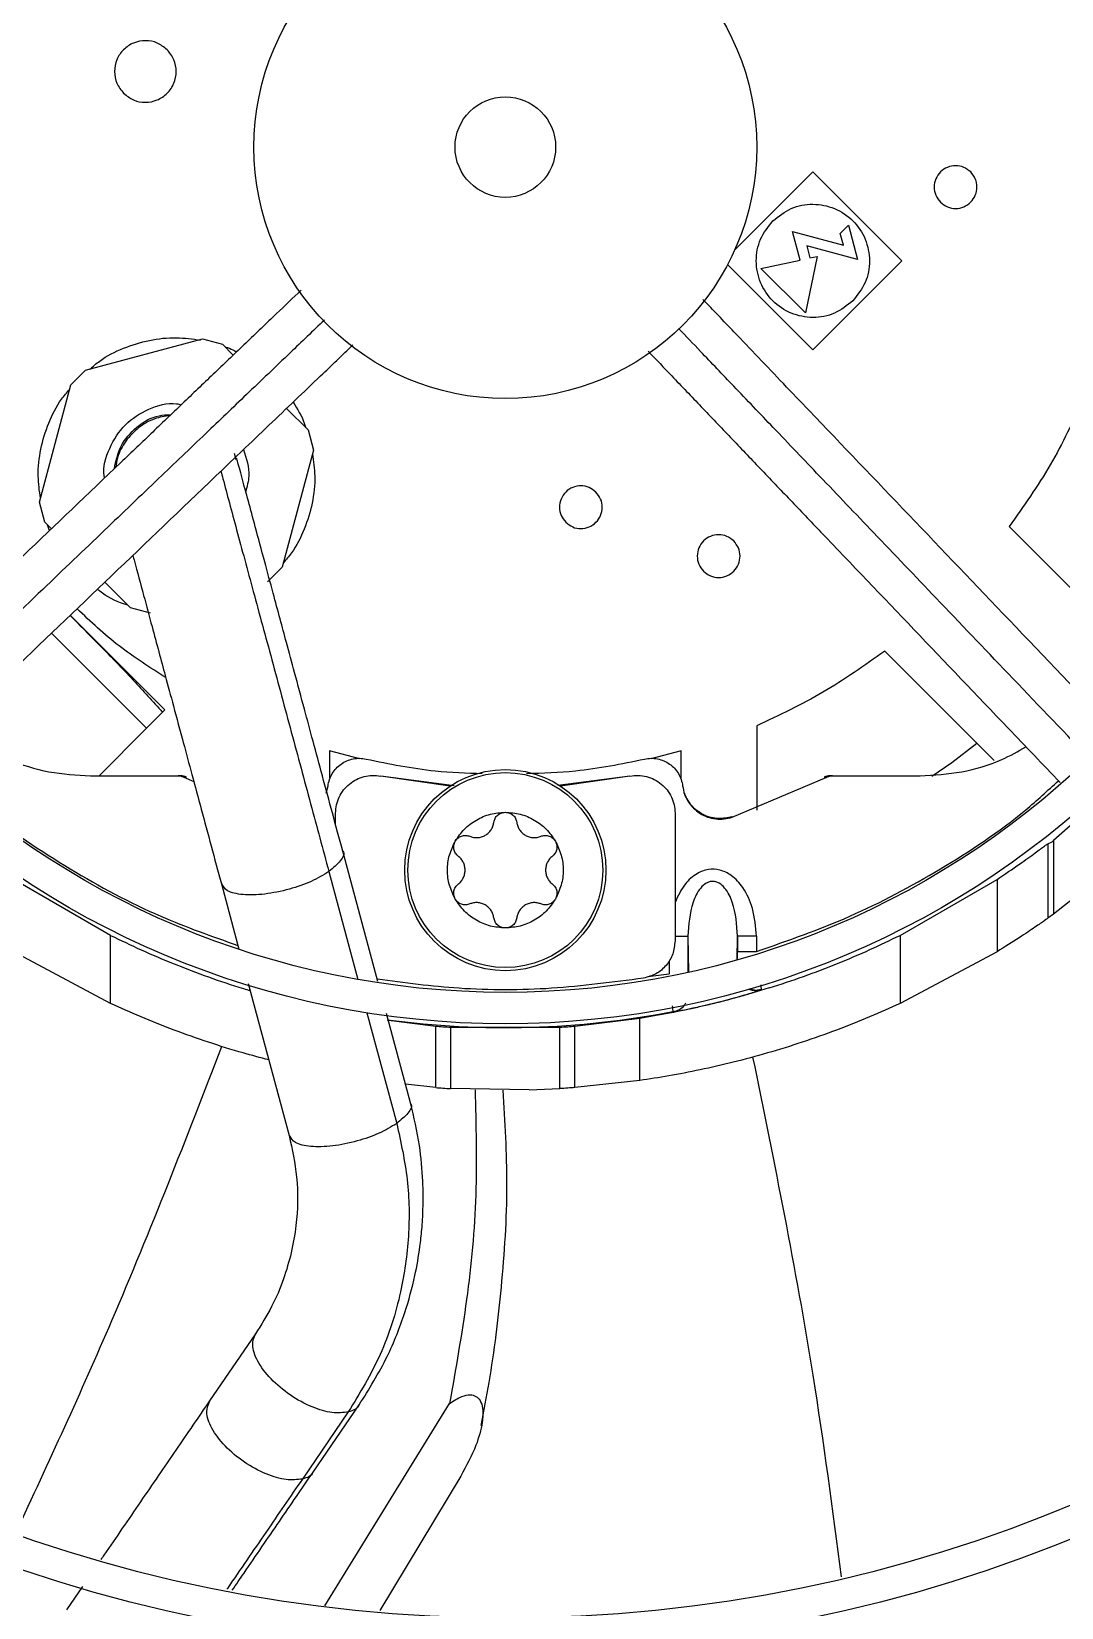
# Model space of a CAD drawing. Header units: inches. Extents: x 1229 to 1453, y -1023 to -720.
# Drawn here: x 1405.478 to 1408.704, y -749.833 to -744.899 of the extents above; entities that cross this region are included whole.
import ezdxf

# ---------------------------------------------------------------- set-up
doc = ezdxf.new("R2010")
doc.units = ezdxf.units.IN
doc.header["$MEASUREMENT"] = 0

msp = doc.modelspace()

# ---------------------------------------------------------------- linework, layer by layer
at = {"color": 18, "linetype": 'Continuous', "lineweight": 25, "true_color": 0x000000}
for p, q in [((1407.6798, -745.5839), (1407.9251, -745.3386)), ((1407.9251, -745.3386), (1408.2035, -745.617)), ((1407.8852, -745.6145), (1407.8613, -745.5254)), ((1407.8613, -745.5254), (1408.0206, -745.5681)), ((1408.0108, -745.5314), (1408.0365, -745.5057)), ((1408.0206, -745.5681), (1408.0108, -745.5314)), ((1408.0365, -745.5057), (1408.0651, -745.6126)), ((1407.9059, -745.5699), (1407.9161, -745.608)), ((1408.0651, -745.6126), (1407.9059, -745.5699)), ((1407.9251, -745.8954), (1407.6581, -745.6284)), ((1407.7623, -745.6407), (1407.8852, -745.6145)), ((1407.9015, -745.7799), (1407.7623, -745.6407)), ((1407.939, -745.6031), (1407.9015, -745.7799)), ((1407.9161, -745.608), (1407.939, -745.6031)), ((1408.2035, -745.617), (1407.9251, -745.8954)), ((1405.6466, -745.9596), (1406.013, -745.8615)), ((1406.013, -745.8615), (1406.076, -745.8783)), ((1406.076, -745.8783), (1406.1095, -745.9119)), ((1405.6005, -746.0057), (1405.6466, -745.9596)), ((1405.5023, -746.3721), (1405.6005, -746.0057)), ((1406.2766, -746.0789), (1406.3442, -746.1466)), ((1406.3442, -746.1466), (1406.3611, -746.2095)), ((1406.1185, -746.2398), (1406.1135, -746.2198)), ((1406.3611, -746.2095), (1406.2629, -746.5759)), ((1405.5192, -746.4351), (1405.5023, -746.3721)), ((1405.5401, -746.456), (1405.5192, -746.4351)), ((1408.5398, -746.4491), (1408.8827, -746.792)), ((1406.2629, -746.5759), (1406.2168, -746.622)), ((1405.7875, -746.7033), (1405.7072, -746.6231)), ((1405.599, -746.7265), (1405.8955, -747.023)), ((1405.8504, -746.7202), (1405.7875, -746.7033)), ((1405.838, -747.0806), (1405.5401, -746.7827)), ((1408.4928, -747.1816), (1408.1501, -746.8389)), ((1405.8955, -747.023), (1405.838, -747.0806)), ((1407.7492, -747.0725), (1407.7492, -747.3371)), ((1405.838, -747.0806), (1405.6892, -747.2293)), ((1406.5058, -747.1758), (1406.4106, -747.1506)), ((1406.4106, -747.1506), (1406.4106, -747.2357)), ((1407.5129, -747.1506), (1407.4178, -747.1758)), ((1407.5129, -747.2357), (1407.5129, -747.1506)), ((1405.6626, -747.2293), (1405.9366, -747.2293)), ((1405.945, -747.2293), (1405.9366, -747.2293)), ((1405.9547, -747.2337), (1405.9628, -747.2336)), ((1405.9547, -747.2337), (1405.9858, -747.2468)), ((1406.4009, -747.2837), (1406.4063, -747.261)), ((1406.789, -747.2612), (1406.5713, -747.2303)), ((1406.8014, -747.2605), (1406.5713, -747.2303)), ((1407.3522, -747.2303), (1407.1265, -747.26)), ((1407.3522, -747.2303), (1407.1345, -747.2612)), ((1407.6724, -747.3588), (1407.9689, -747.2337)), ((1407.9608, -747.2336), (1407.9689, -747.2337)), ((1407.987, -747.2293), (1407.9785, -747.2293)), ((1407.987, -747.2293), (1408.261, -747.2293)), ((1406.4303, -747.3832), (1406.4303, -747.3462)), ((1407.4933, -747.3462), (1407.4933, -747.7463)), ((1407.6724, -747.3588), (1407.6721, -747.3568)), ((1408.7848, -747.3394), (1408.6792, -747.4322)), ((1406.5623, -747.8728), (1406.4523, -747.4648)), ((1408.6613, -747.442), (1408.6747, -747.4357)), ((1408.6613, -747.442), (1408.6613, -747.6754)), ((1408.6747, -747.4357), (1408.6792, -747.4322)), ((1408.6792, -747.4322), (1408.6792, -747.6627)), ((1408.9144, -747.4751), (1408.6792, -747.6627)), ((1405.7255, -747.729), (1405.4217, -747.5541)), ((1406.0722, -747.5674), (1406.1274, -747.772)), ((1406.4091, -747.5292), (1406.5001, -747.8668)), ((1408.1981, -747.729), (1408.5019, -747.5541)), ((1408.5019, -747.5541), (1408.5019, -747.7801)), ((1408.6792, -747.6627), (1408.6613, -747.6754)), ((1405.7255, -747.9423), (1405.7255, -747.729)), ((1407.4933, -747.7317), (1407.5336, -747.7317)), ((1407.5336, -747.7317), (1407.5353, -747.8444)), ((1407.5336, -747.7317), (1407.5336, -747.8448)), ((1407.688, -747.8058), (1407.6891, -747.7317)), ((1407.6891, -747.7317), (1407.6891, -747.7797)), ((1407.7481, -747.7317), (1407.7481, -747.7797)), ((1408.1981, -747.729), (1408.1981, -747.9423)), ((1405.7255, -747.9423), (1405.4217, -747.7801)), ((1407.4746, -747.8101), (1407.4746, -747.8493)), ((1407.689, -747.8015), (1407.6891, -747.7797)), ((1408.5019, -747.7801), (1408.1981, -747.9423)), ((1407.4081, -747.858), (1407.4746, -747.8493)), ((1406.1565, -747.8799), (1406.2848, -748.3559)), ((1406.1599, -747.8989), (1406.1592, -747.8983)), ((1407.7643, -747.8983), (1407.7637, -747.8989)), ((1406.5283, -747.9713), (1406.6217, -748.3177)), ((1406.6649, -748.2533), (1406.5896, -747.9739)), ((1406.7442, -748.014), (1406.5954, -747.9957)), ((1406.7442, -748.2055), (1406.7442, -748.014)), ((1407.3831, -747.9889), (1407.1793, -748.014)), ((1407.1793, -748.2055), (1407.1793, -748.014)), ((1407.3831, -748.1833), (1407.3831, -747.9889)), ((1407.4869, -747.9673), (1407.4885, -747.9678)), ((1407.133, -748.0174), (1406.7905, -748.0174)), ((1406.7905, -748.0174), (1406.7905, -748.2086)), ((1407.133, -748.2086), (1407.133, -748.0174)), ((1406.7442, -748.2055), (1406.6492, -748.1952)), ((1407.0367, -748.2126), (1406.7905, -748.2086)), ((1407.0367, -748.2126), (1407.133, -748.2086)), ((1407.3831, -748.1833), (1407.1793, -748.2055)), ((1406.1792, -748.9762), (1406.0354, -749.1861)), ((1406.3599, -749.409), (1406.5038, -749.1991)), ((1406.3962, -749.8275), (1406.7872, -749.1942)), ((1406.4698, -749.2211), (1406.3259, -749.431)), ((1406.8225, -749.4217), (1406.5684, -749.8424)), ((1405.6372, -749.7673), (1405.5871, -749.8403))]:
    msp.add_line(p, q, dxfattribs=at)
at = {"color": 18, "linetype": 'Continuous', "lineweight": 25, "true_color": 0x000000, "flags": 128}
msp.add_lwpolyline([(1408.2978, -747.2308), (1408.36, -747.1872), (1408.4387, -747.1275)], dxfattribs=at)
at = {"color": 18, "linetype": 'Continuous', "lineweight": 25, "true_color": 0x000000}
for centre, radius in [((1406.9618, -745.2608), 11.7126), ((1406.9618, -745.2608), 8.5704), ((1406.9618, -745.2608), 8.472), ((1406.9618, -745.2608), 6.6478), ((1406.9618, -745.2608), 6.5493), ((1406.9618, -745.2608), 4.7037), ((1406.9618, -745.2608), 4.6053), ((1406.9618, -745.2608), 2.745), ((1406.9618, -745.2608), 2.6465), ((1406.9618, -745.2608), 0.7874), ((1406.9618, -745.2608), 0.1575), ((1406.9618, -747.5246), 0.315), ((1406.9618, -747.5246), 0.3053)]:
    msp.add_circle(centre, radius, dxfattribs=at)
msp.add_arc((1406.9618, -745.2608), 2.7569, 262.2932, 280.98, dxfattribs=at)
for points, knots in [([(1395.2522, -745.2608), (1395.2571, -745.0053), (1395.2667, -744.4944), (1395.3447, -743.7313), (1395.4689, -742.9748), (1395.6432, -742.228), (1395.8657, -741.4942), (1396.1359, -740.7766), (1396.4523, -740.0781), (1396.8138, -739.4019), (1397.2187, -738.7507), (1397.6653, -738.1274), (1398.1518, -737.5347), (1398.676, -736.975), (1399.2356, -736.4508), (1399.8284, -735.9644), (1400.4517, -735.5177), (1401.1028, -735.1128), (1401.7791, -734.7513), (1402.4775, -734.4349), (1403.1952, -734.1648), (1403.929, -733.9422), (1404.6757, -733.7681), (1405.4323, -733.6432), (1406.1954, -733.568), (1406.9618, -733.5429), (1407.7282, -733.568), (1408.4913, -733.6432), (1409.2478, -733.7681), (1409.9946, -733.9422), (1410.7284, -734.1648), (1411.446, -734.4349), (1412.1445, -734.7513), (1412.8207, -735.1128), (1413.4719, -735.5177), (1414.0952, -735.9644), (1414.6879, -736.4508), (1415.2476, -736.975), (1415.7717, -737.5347), (1416.2582, -738.1274), (1416.7048, -738.7507), (1417.1098, -739.4019), (1417.4712, -740.0781), (1417.7877, -740.7766), (1418.0578, -741.4942), (1418.2803, -742.228), (1418.4547, -742.9748), (1418.5788, -743.7313), (1418.6568, -744.4944), (1418.6665, -745.0053), (1418.6713, -745.2608)], [0, 0, 0, 0, 0.020833, 0.041667, 0.0625, 0.083333, 0.104167, 0.125, 0.145833, 0.166667, 0.1875, 0.208333, 0.229167, 0.25, 0.270833, 0.291667, 0.3125, 0.333333, 0.354167, 0.375, 0.395833, 0.416667, 0.4375, 0.458333, 0.479167, 0.5, 0.520833, 0.541667, 0.5625, 0.583333, 0.604167, 0.625, 0.645833, 0.666667, 0.6875, 0.708333, 0.729167, 0.75, 0.770833, 0.791667, 0.8125, 0.833333, 0.854167, 0.875, 0.895833, 0.916667, 0.9375, 0.958333, 0.979167, 1, 1, 1, 1]), ([(1405.9025, -744.956), (1405.8925, -744.9481), (1405.8726, -744.9323), (1405.8342, -744.9253), (1405.7964, -744.9327), (1405.7643, -744.9542), (1405.7428, -744.9863), (1405.7355, -745.024), (1405.7424, -745.0625), (1405.7582, -745.0824), (1405.7661, -745.0924)], [0, 0, 0, 0, 0.1249932, 0.2499947, 0.3749962, 0.5000024, 0.6250019, 0.7500011, 0.8750005, 1, 1, 1, 1]), ([(1405.7661, -745.0924), (1405.776, -745.1003), (1405.7959, -745.1161), (1405.8344, -745.123), (1405.8721, -745.1156), (1405.9043, -745.0941), (1405.9258, -745.062), (1405.9331, -745.0243), (1405.9262, -744.9858), (1405.9104, -744.9659), (1405.9025, -744.956)], [0, 0, 0, 0, 0.125004, 0.250003, 0.375003, 0.499994, 0.625, 0.749997, 0.874994, 1, 1, 1, 1]), ([(1418.6713, -745.2608), (1418.6665, -745.5163), (1418.6568, -746.0272), (1418.5788, -746.7903), (1418.4547, -747.5468), (1418.2803, -748.2936), (1418.0578, -749.0274), (1417.7877, -749.745), (1417.4712, -750.4435), (1417.1098, -751.1197), (1416.7048, -751.7709), (1416.2582, -752.3942), (1415.7717, -752.9869), (1415.2476, -753.5466), (1414.6879, -754.0708), (1414.0952, -754.5572), (1413.4719, -755.0039), (1412.8207, -755.4088), (1412.1445, -755.7703), (1411.446, -756.0867), (1410.7284, -756.3568), (1409.9946, -756.5794), (1409.2478, -756.7535), (1408.4913, -756.8784), (1407.7282, -756.9536), (1406.9618, -756.9787), (1406.1954, -756.9536), (1405.4323, -756.8784), (1404.6757, -756.7535), (1403.929, -756.5794), (1403.1952, -756.3568), (1402.4775, -756.0867), (1401.7791, -755.7702), (1401.1028, -755.4088), (1400.4517, -755.0039), (1399.8284, -754.5572), (1399.2356, -754.0708), (1398.676, -753.5466), (1398.1518, -752.9869), (1397.6653, -752.3942), (1397.2187, -751.7709), (1396.8138, -751.1197), (1396.4523, -750.4435), (1396.1359, -749.745), (1395.8657, -749.0274), (1395.6432, -748.2936), (1395.4689, -747.5468), (1395.3447, -746.7903), (1395.2667, -746.0272), (1395.2571, -745.5163), (1395.2522, -745.2608)], [0, 0, 0, 0, 0.020833, 0.041667, 0.0625, 0.083333, 0.104167, 0.125, 0.145833, 0.166667, 0.1875, 0.208333, 0.229167, 0.25, 0.270833, 0.291667, 0.3125, 0.333333, 0.354167, 0.375, 0.395833, 0.416667, 0.4375, 0.458333, 0.479167, 0.5, 0.520833, 0.541667, 0.5625, 0.583333, 0.604167, 0.625, 0.645833, 0.666667, 0.6875, 0.708333, 0.729167, 0.75, 0.770833, 0.791667, 0.8125, 0.833333, 0.854167, 0.875, 0.895833, 0.916667, 0.9375, 0.958333, 0.979167, 1, 1, 1, 1]), ([(1408.4194, -745.3387), (1408.4125, -745.3333), (1408.3987, -745.3223), (1408.372, -745.3175), (1408.3458, -745.3226), (1408.3235, -745.3375), (1408.3086, -745.3598), (1408.3035, -745.386), (1408.3083, -745.4127), (1408.3193, -745.4265), (1408.3248, -745.4334)], [0, 0, 0, 0, 0.124991, 0.250006, 0.374998, 0.499989, 0.624997, 0.749994, 0.874992, 1, 1, 1, 1]), ([(1408.3248, -745.4334), (1408.3317, -745.4389), (1408.3455, -745.4498), (1408.3722, -745.4547), (1408.3983, -745.4495), (1408.4206, -745.4346), (1408.4356, -745.4123), (1408.4407, -745.3862), (1408.4359, -745.3595), (1408.4249, -745.3457), (1408.4194, -745.3387)], [0, 0, 0, 0, 0.124991, 0.249983, 0.374998, 0.499989, 0.624997, 0.749994, 0.874992, 1, 1, 1, 1]), ([(1407.7998, -745.4917), (1407.8181, -745.4772), (1407.8547, -745.4482), (1407.9254, -745.4355), (1407.9946, -745.449), (1408.0537, -745.4885), (1408.0931, -745.5475), (1408.1067, -745.6168), (1408.0939, -745.6874), (1408.0649, -745.724), (1408.0504, -745.7423)], [0, 0, 0, 0, 0.125002, 0.250003, 0.375004, 0.5, 0.624999, 0.75, 0.875, 1, 1, 1, 1]), ([(1408.0504, -745.7423), (1408.0321, -745.7568), (1407.9956, -745.7858), (1407.9249, -745.7986), (1407.8556, -745.785), (1407.7966, -745.7455), (1407.7571, -745.6865), (1407.7436, -745.6172), (1407.7563, -745.5466), (1407.7853, -745.51), (1407.7998, -745.4917)], [0, 0, 0, 0, 0.124997, 0.249999, 0.375001, 0.500004, 0.625001, 0.750002, 0.875004, 1, 1, 1, 1]), ([(1406.3223, -745.7086), (1406.2966, -745.7331), (1406.2387, -745.7884), (1406.1488, -745.8743), (1406.0525, -745.9664), (1405.9553, -746.0593), (1405.8569, -746.1533), (1405.6887, -746.314), (1405.4505, -746.5416), (1405.1891, -746.7914), (1405.0297, -746.9438), (1404.9731, -746.9978)], [0, 0, 0, 0, 0.05711, 0.128549, 0.199694, 0.271209, 0.344556, 0.418387, 0.645032, 0.874058, 1, 1, 1, 1]), ([(1408.8711, -747.0878), (1408.7611, -746.9727), (1408.546, -746.7477), (1408.2268, -746.4136), (1407.9907, -746.1666), (1407.8336, -746.0022), (1407.7551, -745.92), (1407.671, -745.832), (1407.6131, -745.7714), (1407.5807, -745.7375)], [0, 0, 0, 0, 0.256103, 0.500516, 0.742267, 0.804636, 0.865497, 0.924706, 1, 1, 1, 1]), ([(1406.395, -745.8024), (1406.3593, -745.8365), (1406.278, -745.9143), (1406.154, -746.0327), (1406.0167, -746.164), (1405.8683, -746.3057), (1405.6981, -746.4684), (1405.5037, -746.6542), (1405.2859, -746.8623), (1405.1328, -747.0086), (1405.053, -747.0848)], [0, 0, 0, 0, 0.079852, 0.181674, 0.276801, 0.38677, 0.51305, 0.657293, 0.821408, 1, 1, 1, 1]), ([(1408.7855, -747.1692), (1408.7026, -747.0825), (1408.5446, -746.9171), (1408.3211, -746.6833), (1408.1242, -746.4772), (1407.9541, -746.2992), (1407.8081, -746.1464), (1407.6838, -746.0163), (1407.5849, -745.9129), (1407.5273, -745.8525), (1407.5043, -745.8285)], [0, 0, 0, 0, 0.1943214, 0.3704577, 0.5233705, 0.6554348, 0.7687193, 0.8650902, 0.9463458, 1, 1, 1, 1]), ([(1405.1329, -747.1719), (1405.2486, -747.0613), (1405.4743, -746.8457), (1405.809, -746.5258), (1406.056, -746.2897), (1406.2204, -746.1326), (1406.3026, -746.0541), (1406.3904, -745.9702), (1406.4508, -745.9124), (1406.4846, -745.8802)], [0, 0, 0, 0, 0.2572, 0.501376, 0.742891, 0.8052, 0.866002, 0.925153, 1, 1, 1, 1]), ([(1405.6604, -745.9559), (1405.6705, -745.9473), (1405.7019, -745.92), (1405.7653, -745.8885), (1405.8466, -745.8635), (1405.9289, -745.8544), (1405.9822, -745.8617), (1406.0074, -745.8652)], [0, 0, 0, 0, 0.107194, 0.336385, 0.565575, 0.794768, 1, 1, 1, 1]), ([(1406.0845, -745.8868), (1406.0889, -745.888), (1406.1013, -745.8913), (1406.1123, -745.8981), (1406.1194, -745.9024)], [0, 0, 0, 0, 0.353533, 1, 1, 1, 1]), ([(1407.4094, -745.9002), (1407.434, -745.9259), (1407.4893, -745.9838), (1407.5753, -746.0737), (1407.6673, -746.1701), (1407.7602, -746.2673), (1407.8543, -746.3657), (1408.015, -746.5339), (1408.2426, -746.772), (1408.4927, -747.0338), (1408.6454, -747.1936), (1408.6998, -747.2505)], [0, 0, 0, 0, 0.057144, 0.128522, 0.199601, 0.271053, 0.344335, 0.418101, 0.644545, 0.873366, 1, 1, 1, 1]), ([(1405.5055, -746.3604), (1405.5023, -746.3372), (1405.4954, -746.286), (1405.5044, -746.2057), (1405.5294, -746.1244), (1405.5609, -746.061), (1405.5881, -746.0296), (1405.5968, -746.0195)], [0, 0, 0, 0, 0.191822, 0.424881, 0.65794, 0.890999, 1, 1, 1, 1]), ([(1405.7066, -746.2969), (1405.7061, -746.2949), (1405.6996, -746.264), (1405.7195, -746.2018), (1405.7669, -746.1262), (1405.8427, -746.0782), (1405.9079, -746.0587), (1405.9417, -746.0663), (1405.9467, -746.0674)], [0, 0, 0, 0, 0.016573, 0.252241, 0.48791, 0.723573, 0.959246, 1, 1, 1, 1]), ([(1406.2968, -746.0596), (1406.3104, -746.0807), (1406.3264, -746.1056), (1406.3345, -746.1337), (1406.3358, -746.1381)], [0, 0, 0, 0, 0.845357, 1, 1, 1, 1]), ([(1408.7735, -746.0482), (1408.7405, -746.1185), (1408.6744, -746.259), (1408.5847, -746.3857), (1408.5398, -746.4491)], [0, 0, 0, 0, 0.499998, 1, 1, 1, 1]), ([(1405.7371, -746.2677), (1405.7423, -746.2435), (1405.7531, -746.1935), (1405.8052, -746.1348), (1405.8629, -746.1001), (1405.9015, -746.099), (1405.914, -746.0987)], [0, 0, 0, 0, 0.2752, 0.567738, 0.860276, 1, 1, 1, 1]), ([(1405.9112, -746.1013), (1405.895, -746.1039), (1405.8597, -746.1095), (1405.8113, -746.138), (1405.7714, -746.1801), (1405.747, -746.2238), (1405.7431, -746.2532), (1405.7418, -746.2633)], [0, 0, 0, 0, 0.194003, 0.421826, 0.649697, 0.879887, 1, 1, 1, 1]), ([(1406.4523, -747.4649), (1406.4416, -747.4254), (1406.4209, -747.3485), (1406.3896, -747.2325), (1406.3603, -747.1238), (1406.3311, -747.0155), (1406.3033, -746.9122), (1406.2778, -746.8178), (1406.2556, -746.7352), (1406.2326, -746.6502), (1406.2062, -746.5522), (1406.1798, -746.4544), (1406.1557, -746.3654), (1406.1364, -746.2943), (1406.1231, -746.2458), (1406.1204, -746.2369), (1406.1196, -746.2343)], [0, 0, 0, 0, 0.086555, 0.168328, 0.244021, 0.312727, 0.392558, 0.458548, 0.511091, 0.569457, 0.6439, 0.731959, 0.805123, 0.883046, 0.965405, 1, 1, 1, 1]), ([(1406.1416, -746.2079), (1406.1506, -746.2356), (1406.1648, -746.2793), (1406.1529, -746.323), (1406.1485, -746.3391)], [0, 0, 0, 0, 0.632258, 1, 1, 1, 1]), ([(1406.3579, -746.2213), (1406.3611, -746.2444), (1406.3681, -746.2957), (1406.359, -746.376), (1406.334, -746.4573), (1406.3026, -746.5207), (1406.2753, -746.5521), (1406.2666, -746.5621)], [0, 0, 0, 0, 0.191822, 0.424881, 0.65794, 0.890999, 1, 1, 1, 1]), ([(1406.0709, -746.2755), (1406.0729, -746.2834), (1406.0807, -746.3127), (1406.0972, -746.3744), (1406.1278, -746.4882), (1406.1723, -746.6524), (1406.2307, -746.8671), (1406.2913, -747.0919), (1406.3519, -747.3171), (1406.3902, -747.4591), (1406.4091, -747.5292)], [0, 0, 0, 0, 0.027557, 0.102361, 0.178933, 0.337215, 0.501507, 0.66908, 0.836408, 1, 1, 1, 1]), ([(1407.2457, -746.3409), (1407.2388, -746.3355), (1407.225, -746.3245), (1407.1983, -746.3197), (1407.1721, -746.3248), (1407.1498, -746.3397), (1407.1349, -746.362), (1407.1298, -746.3882), (1407.1346, -746.4149), (1407.1456, -746.4287), (1407.1511, -746.4356)], [0, 0, 0, 0, 0.124991, 0.250006, 0.374998, 0.499989, 0.624997, 0.749994, 0.874992, 1, 1, 1, 1]), ([(1407.1511, -746.4356), (1407.158, -746.4411), (1407.1718, -746.452), (1407.1985, -746.4569), (1407.2247, -746.4517), (1407.247, -746.4368), (1407.2619, -746.4145), (1407.267, -746.3884), (1407.2622, -746.3617), (1407.2512, -746.3479), (1407.2457, -746.3409)], [0, 0, 0, 0, 0.124991, 0.249983, 0.374998, 0.499989, 0.624997, 0.749995, 0.874992, 1, 1, 1, 1]), ([(1405.5343, -746.4616), (1405.5333, -746.4599), (1405.5302, -746.4543), (1405.5287, -746.448), (1405.5277, -746.4436)], [0, 0, 0, 0, 0.293997, 1, 1, 1, 1]), ([(1407.6772, -746.4941), (1407.6703, -746.4886), (1407.6565, -746.4776), (1407.6298, -746.4728), (1407.6036, -746.4779), (1407.5813, -746.4928), (1407.5664, -746.5151), (1407.5613, -746.5413), (1407.5661, -746.568), (1407.5771, -746.5818), (1407.5826, -746.5887)], [0, 0, 0, 0, 0.125009, 0.250002, 0.374995, 0.500005, 0.625, 0.750002, 0.875004, 1, 1, 1, 1]), ([(1407.5826, -746.5887), (1407.5895, -746.5942), (1407.6033, -746.6052), (1407.63, -746.61), (1407.6562, -746.6048), (1407.6785, -746.5899), (1407.6934, -746.5676), (1407.6985, -746.5415), (1407.6937, -746.5148), (1407.6827, -746.501), (1407.6772, -746.4941)], [0, 0, 0, 0, 0.12501, 0.250004, 0.374998, 0.500009, 0.625006, 0.750004, 0.875003, 1, 1, 1, 1]), ([(1405.795, -746.5392), (1405.7966, -746.5452), (1405.8067, -746.5826), (1405.8271, -746.6582), (1405.853, -746.7543), (1405.8758, -746.839), (1405.8981, -746.9217), (1405.9237, -747.0164), (1405.9515, -747.1199), (1405.9807, -747.2281), (1406.0099, -747.3364), (1406.041, -747.4518), (1406.0616, -747.5282), (1406.0722, -747.5674)], [0, 0, 0, 0, 0.022461, 0.139942, 0.23925, 0.316788, 0.387556, 0.476244, 0.58317, 0.674969, 0.775927, 0.884842, 1, 1, 1, 1]), ([(1405.779, -746.6949), (1405.7747, -746.6936), (1405.7432, -746.6844), (1405.7105, -746.6671), (1405.6864, -746.6471), (1405.6841, -746.6451)], [0, 0, 0, 0, 0.126271, 0.915352, 1, 1, 1, 1]), ([(1405.5982, -746.7272), (1405.6277, -746.7567), (1405.6943, -746.8237), (1405.792, -746.9238), (1405.8576, -746.9968), (1405.888, -747.0306)], [0, 0, 0, 0, 0.298071, 0.675346, 1, 1, 1, 1]), ([(1405.8981, -746.9217), (1405.8482, -746.8901), (1405.7488, -746.827), (1405.6629, -746.7464), (1405.6201, -746.7063)], [0, 0, 0, 0, 0.501717, 1, 1, 1, 1]), ([(1408.1501, -746.8389), (1408.0867, -746.8837), (1407.96, -746.9734), (1407.8194, -747.0395), (1407.7492, -747.0725)], [0, 0, 0, 0, 0.500001, 1, 1, 1, 1]), ([(1405.237, -747.0724), (1405.2545, -747.0877), (1405.305, -747.1317), (1405.4053, -747.1814), (1405.531, -747.222), (1405.6187, -747.2269), (1405.6626, -747.2293)], [0, 0, 0, 0, 0.150102, 0.433397, 0.716699, 1, 1, 1, 1]), ([(1405.14, -747.1651), (1405.2026, -747.2236), (1405.3444, -747.3562), (1405.595, -747.5241), (1405.8609, -747.6676), (1406.0429, -747.7317), (1406.1242, -747.7604)], [0, 0, 0, 0, 0.22136, 0.501461, 0.77735, 1, 1, 1, 1]), ([(1406.4063, -747.261), (1406.4075, -747.2542), (1406.41, -747.2407), (1406.419, -747.222), (1406.4313, -747.2054), (1406.447, -747.1918), (1406.465, -747.1816), (1406.4848, -747.1757), (1406.5055, -747.1735), (1406.519, -747.1758), (1406.5258, -747.1769)], [0, 0, 0, 0, 0.124972, 0.25001, 0.374947, 0.500009, 0.624949, 0.75001, 0.874956, 1, 1, 1, 1]), ([(1407.3977, -747.1769), (1407.4045, -747.1758), (1407.4181, -747.1735), (1407.4387, -747.1757), (1407.4585, -747.1816), (1407.4766, -747.1918), (1407.4922, -747.2053), (1407.5045, -747.222), (1407.5136, -747.2407), (1407.516, -747.2542), (1407.5172, -747.261)], [0, 0, 0, 0, 0.124957, 0.249986, 0.374922, 0.499987, 0.624919, 0.749987, 0.874963, 1, 1, 1, 1]), ([(1408.261, -747.2293), (1408.3047, -747.2266), (1408.3921, -747.2213), (1408.505, -747.1884), (1408.5677, -747.1523), (1408.5924, -747.1381)], [0, 0, 0, 0, 0.3772621, 0.7545263, 1, 1, 1, 1]), ([(1406.5258, -747.1769), (1406.5977, -747.1916), (1406.7179, -747.2161), (1406.8403, -747.2202), (1406.8894, -747.2218)], [0, 0, 0, 0, 0.59872, 1, 1, 1, 1]), ([(1407.0282, -747.2221), (1407.0793, -747.2205), (1407.2037, -747.2163), (1407.3258, -747.1915), (1407.3977, -747.1769)], [0, 0, 0, 0, 0.410746, 1, 1, 1, 1]), ([(1405.9366, -747.2293), (1405.9397, -747.2295), (1405.946, -747.2298), (1405.9518, -747.2324), (1405.9547, -747.2337)], [0, 0, 0, 0, 0.500313, 1, 1, 1, 1]), ([(1405.9628, -747.2336), (1405.9599, -747.2324), (1405.9543, -747.2299), (1405.9481, -747.2295), (1405.945, -747.2293)], [0, 0, 0, 0, 0.5000742, 1, 1, 1, 1]), ([(1406.4303, -747.3462), (1406.4308, -747.3375), (1406.4319, -747.3201), (1406.4408, -747.2953), (1406.4545, -747.273), (1406.4728, -747.2542), (1406.4948, -747.2398), (1406.5194, -747.2308), (1406.5454, -747.2269), (1406.5627, -747.2292), (1406.5713, -747.2303)], [0, 0, 0, 0, 0.125001, 0.250007, 0.375006, 0.500011, 0.625006, 0.750002, 0.875009, 1, 1, 1, 1]), ([(1407.3522, -747.2303), (1407.3608, -747.2292), (1407.3781, -747.2269), (1407.4042, -747.2308), (1407.4287, -747.2398), (1407.4507, -747.2542), (1407.4691, -747.273), (1407.4827, -747.2953), (1407.4916, -747.3201), (1407.4927, -747.3375), (1407.4933, -747.3462)], [0, 0, 0, 0, 0.1250108, 0.2500147, 0.3750084, 0.5000003, 0.6250025, 0.7499986, 0.8750015, 1, 1, 1, 1]), ([(1407.5172, -747.261), (1407.5189, -747.2696), (1407.5221, -747.2869), (1407.534, -747.3106), (1407.5505, -747.3312), (1407.5711, -747.3477), (1407.5949, -747.3592), (1407.6206, -747.3651), (1407.647, -747.3656), (1407.6639, -747.361), (1407.6724, -747.3588)], [0, 0, 0, 0, 0.125208, 0.250383, 0.3755, 0.500527, 0.625481, 0.750346, 0.875187, 1, 1, 1, 1]), ([(1407.7481, -747.7797), (1407.8468, -747.7453), (1408.0463, -747.6756), (1408.3281, -747.5238), (1408.5472, -747.3801), (1408.6606, -747.2757), (1408.6942, -747.2447)], [0, 0, 0, 0, 0.2857913, 0.5780338, 0.8747466, 1, 1, 1, 1]), ([(1407.9785, -747.2293), (1407.9754, -747.2295), (1407.9693, -747.2299), (1407.9636, -747.2324), (1407.9608, -747.2336)], [0, 0, 0, 0, 0.4999258, 1, 1, 1, 1]), ([(1407.9689, -747.2337), (1407.9717, -747.2324), (1407.9775, -747.2298), (1407.9838, -747.2295), (1407.987, -747.2293)], [0, 0, 0, 0, 0.499811, 1, 1, 1, 1]), ([(1407.5666, -747.3413), (1407.5653, -747.3406), (1407.5571, -747.3358), (1407.5448, -747.3228), (1407.5306, -747.3038), (1407.5249, -747.2895), (1407.5222, -747.2825)], [0, 0, 0, 0, 0.056332, 0.380798, 0.697074, 1, 1, 1, 1]), ([(1407.5224, -747.2831), (1407.5225, -747.2832), (1407.5244, -747.2917), (1407.5334, -747.3074), (1407.5479, -747.3276), (1407.5611, -747.3371), (1407.5668, -747.3413)], [0, 0, 0, 0, 0.006958, 0.351127, 0.713593, 1, 1, 1, 1]), ([(1406.8049, -747.434), (1406.8139, -747.4209), (1406.8318, -747.3947), (1406.8703, -747.3662), (1406.9143, -747.3471), (1406.9459, -747.3447), (1406.9618, -747.3435)], [0, 0, 0, 0, 0.25, 0.500009, 0.750001, 1, 1, 1, 1]), ([(1406.9258, -747.375), (1406.9268, -747.3707), (1406.9289, -747.3622), (1406.9374, -747.3519), (1406.9487, -747.3448), (1406.9574, -747.3439), (1406.9618, -747.3435)], [0, 0, 0, 0, 0.25002, 0.500039, 0.749992, 1, 1, 1, 1]), ([(1406.9618, -747.3435), (1406.9661, -747.3439), (1406.9748, -747.3448), (1406.9861, -747.3519), (1406.9946, -747.3622), (1406.9967, -747.3707), (1406.9977, -747.375)], [0, 0, 0, 0, 0.249996, 0.5000136, 0.7500207, 1, 1, 1, 1]), ([(1406.9618, -747.3435), (1406.9776, -747.3447), (1407.0092, -747.3471), (1407.0532, -747.3662), (1407.0918, -747.3947), (1407.1097, -747.4209), (1407.1186, -747.434)], [0, 0, 0, 0, 0.250018, 0.500003, 0.750006, 1, 1, 1, 1]), ([(1407.6722, -747.3573), (1407.6582, -747.3604), (1407.6366, -747.3652), (1407.6065, -747.3605), (1407.5847, -747.3534), (1407.5723, -747.3451), (1407.5666, -747.3413)], [0, 0, 0, 0, 0.384942, 0.596379, 0.815696, 1, 1, 1, 1]), ([(1407.5668, -747.3413), (1407.5685, -747.3426), (1407.5773, -747.3499), (1407.5966, -747.3577), (1407.6227, -747.3635), (1407.6485, -747.3632), (1407.6644, -747.3589), (1407.6721, -747.3568)], [0, 0, 0, 0, 0.057973, 0.309073, 0.553272, 0.784913, 1, 1, 1, 1]), ([(1406.8049, -747.434), (1406.8075, -747.4305), (1406.8126, -747.4234), (1406.8244, -747.4172), (1406.8376, -747.4149), (1406.846, -747.4174), (1406.8502, -747.4186)], [0, 0, 0, 0, 0.24999, 0.499994, 0.749963, 1, 1, 1, 1]), ([(1406.8502, -747.4186), (1406.8542, -747.42), (1406.8621, -747.4227), (1406.8749, -747.4232), (1406.8874, -747.4209), (1406.899, -747.4159), (1406.9092, -747.4083), (1406.9174, -747.3986), (1406.9233, -747.3874), (1406.925, -747.3791), (1406.9258, -747.375)], [0, 0, 0, 0, 0.12501, 0.250004, 0.375012, 0.500011, 0.625011, 0.750021, 0.875002, 1, 1, 1, 1]), ([(1406.9977, -747.375), (1406.9985, -747.3791), (1407.0002, -747.3874), (1407.0062, -747.3986), (1407.0143, -747.4083), (1407.0245, -747.4159), (1407.0362, -747.4209), (1407.0486, -747.4232), (1407.0614, -747.4227), (1407.0694, -747.42), (1407.0734, -747.4186)], [0, 0, 0, 0, 0.125008, 0.249987, 0.374996, 0.499995, 0.624992, 0.749999, 0.874992, 1, 1, 1, 1]), ([(1407.0734, -747.4186), (1407.0776, -747.4174), (1407.0859, -747.4149), (1407.0991, -747.4172), (1407.1109, -747.4234), (1407.116, -747.4305), (1407.1186, -747.434)], [0, 0, 0, 0, 0.249948, 0.500007, 0.750011, 1, 1, 1, 1]), ([(1406.4521, -747.465), (1406.4522, -747.4651), (1406.4595, -747.4727), (1406.4485, -747.4959), (1406.4222, -747.5181), (1406.4091, -747.5292)], [0, 0, 0, 0, 0.006741, 0.503357, 1, 1, 1, 1]), ([(1406.8049, -747.6151), (1406.7981, -747.6008), (1406.7843, -747.5722), (1406.7788, -747.5246), (1406.7843, -747.4769), (1406.7981, -747.4483), (1406.8049, -747.434)], [0, 0, 0, 0, 0.25, 0.5, 0.75, 1, 1, 1, 1]), ([(1406.8142, -747.4809), (1406.8111, -747.4779), (1406.8047, -747.4719), (1406.8001, -747.4594), (1406.7996, -747.446), (1406.8031, -747.438), (1406.8049, -747.434)], [0, 0, 0, 0, 0.24999, 0.499996, 0.749992, 1, 1, 1, 1]), ([(1407.1186, -747.434), (1407.1204, -747.438), (1407.1239, -747.446), (1407.1235, -747.4594), (1407.1188, -747.4719), (1407.1125, -747.4779), (1407.1093, -747.4809)], [0, 0, 0, 0, 0.250008, 0.500004, 0.75001, 1, 1, 1, 1]), ([(1407.1186, -747.434), (1407.1255, -747.4483), (1407.1392, -747.4769), (1407.1447, -747.5246), (1407.1392, -747.5722), (1407.1255, -747.6008), (1407.1186, -747.6151)], [0, 0, 0, 0, 0.25, 0.5, 0.75, 1, 1, 1, 1]), ([(1408.5019, -747.5541), (1408.5265, -747.5375), (1408.5732, -747.5058), (1408.6222, -747.4702), (1408.6534, -747.4473), (1408.6587, -747.4437), (1408.6613, -747.442)], [0, 0, 0, 0, 0.289962, 0.549996, 0.782911, 1, 1, 1, 1]), ([(1406.8142, -747.5682), (1406.8174, -747.5655), (1406.8237, -747.5599), (1406.8305, -747.5491), (1406.8348, -747.5372), (1406.8362, -747.5246), (1406.8348, -747.512), (1406.8305, -747.5), (1406.8237, -747.4892), (1406.8174, -747.4837), (1406.8142, -747.4809)], [0, 0, 0, 0, 0.125012, 0.250004, 0.375001, 0.500001, 0.624999, 0.749996, 0.874989, 1, 1, 1, 1]), ([(1407.1093, -747.4809), (1407.1061, -747.4837), (1407.0998, -747.4892), (1407.093, -747.5), (1407.0887, -747.512), (1407.0873, -747.5246), (1407.0887, -747.5372), (1407.093, -747.5491), (1407.0998, -747.5599), (1407.1061, -747.5655), (1407.1093, -747.5682)], [0, 0, 0, 0, 0.1250108, 0.2500039, 0.375001, 0.4999994, 0.6249992, 0.7499963, 0.8749882, 1, 1, 1, 1]), ([(1407.7481, -747.7317), (1407.7459, -747.7022), (1407.7418, -747.6487), (1407.7118, -747.583), (1407.6745, -747.5417), (1407.6355, -747.5223), (1407.5967, -747.5203), (1407.5578, -747.5352), (1407.519, -747.5705), (1407.5027, -747.6056), (1407.4933, -747.6258)], [0, 0, 0, 0, 0.200491, 0.362856, 0.481729, 0.572279, 0.652474, 0.738947, 0.849163, 1, 1, 1, 1]), ([(1406.4091, -747.5292), (1406.3917, -747.5398), (1406.3568, -747.5609), (1406.2838, -747.5862), (1406.2068, -747.6018), (1406.1372, -747.6034), (1406.087, -747.5919), (1406.0778, -747.5751), (1406.0734, -747.567)], [0, 0, 0, 0, 0.161095, 0.322181, 0.495347, 0.668516, 0.841687, 1, 1, 1, 1]), ([(1406.8049, -747.6151), (1406.8031, -747.6111), (1406.7996, -747.6031), (1406.8001, -747.5898), (1406.8047, -747.5773), (1406.8111, -747.5713), (1406.8142, -747.5682)], [0, 0, 0, 0, 0.250008, 0.500004, 0.75001, 1, 1, 1, 1]), ([(1407.1093, -747.5682), (1407.1125, -747.5713), (1407.1188, -747.5773), (1407.1235, -747.5898), (1407.1239, -747.6031), (1407.1204, -747.6111), (1407.1186, -747.6151)], [0, 0, 0, 0, 0.24999, 0.499996, 0.749992, 1, 1, 1, 1]), ([(1407.6891, -747.7317), (1407.6868, -747.6955), (1407.6833, -747.6425), (1407.6564, -747.5867), (1407.6355, -747.5668), (1407.6219, -747.5608), (1407.6114, -747.5592), (1407.6008, -747.5608), (1407.5872, -747.5668), (1407.5663, -747.5867), (1407.5394, -747.6425), (1407.536, -747.6955), (1407.5336, -747.7317)], [0, 0, 0, 0, 0.268251, 0.392859, 0.448852, 0.475302, 0.500005, 0.524697, 0.551147, 0.607141, 0.731748, 1, 1, 1, 1]), ([(1406.9618, -747.7057), (1406.9459, -747.7045), (1406.9143, -747.7021), (1406.8703, -747.683), (1406.8318, -747.6544), (1406.8139, -747.6282), (1406.8049, -747.6151)], [0, 0, 0, 0, 0.249999, 0.499991, 0.75, 1, 1, 1, 1]), ([(1406.8502, -747.6305), (1406.846, -747.6318), (1406.8376, -747.6342), (1406.8244, -747.632), (1406.8126, -747.6258), (1406.8075, -747.6187), (1406.8049, -747.6151)], [0, 0, 0, 0, 0.250037, 0.500007, 0.75001, 1, 1, 1, 1]), ([(1407.1186, -747.6151), (1407.1097, -747.6282), (1407.0918, -747.6544), (1407.0532, -747.683), (1407.0092, -747.7021), (1406.9776, -747.7045), (1406.9618, -747.7057)], [0, 0, 0, 0, 0.249994, 0.499997, 0.749982, 1, 1, 1, 1]), ([(1407.1186, -747.6151), (1407.116, -747.6187), (1407.1109, -747.6258), (1407.0991, -747.632), (1407.0859, -747.6342), (1407.0776, -747.6318), (1407.0734, -747.6305)], [0, 0, 0, 0, 0.249989, 0.499992, 0.750051, 1, 1, 1, 1]), ([(1406.9258, -747.6742), (1406.925, -747.6701), (1406.9233, -747.6618), (1406.9174, -747.6505), (1406.9092, -747.6409), (1406.899, -747.6333), (1406.8874, -747.6282), (1406.8749, -747.626), (1406.8621, -747.6265), (1406.8542, -747.6292), (1406.8502, -747.6305)], [0, 0, 0, 0, 0.124998, 0.24998, 0.37499, 0.49999, 0.624988, 0.749996, 0.87499, 1, 1, 1, 1]), ([(1407.0734, -747.6305), (1407.0694, -747.6292), (1407.0614, -747.6265), (1407.0486, -747.626), (1407.0362, -747.6282), (1407.0245, -747.6333), (1407.0143, -747.6409), (1407.0062, -747.6505), (1407.0002, -747.6618), (1406.9985, -747.6701), (1406.9977, -747.6742)], [0, 0, 0, 0, 0.125008, 0.250001, 0.375007, 0.500004, 0.625003, 0.750012, 0.874992, 1, 1, 1, 1]), ([(1406.9618, -747.7057), (1406.9574, -747.7052), (1406.9487, -747.7043), (1406.9374, -747.6972), (1406.9289, -747.6869), (1406.9268, -747.6784), (1406.9258, -747.6742)], [0, 0, 0, 0, 0.249989, 0.5, 0.75, 1, 1, 1, 1]), ([(1406.9977, -747.6742), (1406.9967, -747.6784), (1406.9946, -747.6869), (1406.9861, -747.6972), (1406.9748, -747.7043), (1406.9661, -747.7052), (1406.9618, -747.7057)], [0, 0, 0, 0, 0.25, 0.50003, 0.75007, 1, 1, 1, 1]), ([(1408.6613, -747.6754), (1408.6587, -747.6773), (1408.6532, -747.6811), (1408.6217, -747.7029), (1408.5726, -747.7359), (1408.5262, -747.7649), (1408.5019, -747.7801)], [0, 0, 0, 0, 0.221669, 0.457485, 0.716369, 1, 1, 1, 1]), ([(1405.7255, -747.729), (1405.7567, -747.744), (1405.819, -747.774), (1405.923, -747.8183), (1406.0308, -747.859), (1406.1115, -747.8869), (1406.1552, -747.8994), (1406.1623, -747.9014)], [0, 0, 0, 0, 0.2441304, 0.4866447, 0.724231, 0.9556138, 1, 1, 1, 1]), ([(1407.4933, -747.7463), (1407.4918, -747.7602), (1407.489, -747.7879), (1407.4669, -747.8241), (1407.4348, -747.8518), (1407.408, -747.8592), (1407.3945, -747.8629)], [0, 0, 0, 0, 0.250004, 0.500009, 0.750019, 1, 1, 1, 1]), ([(1407.7481, -747.7317), (1407.7408, -747.7317), (1407.7295, -747.7317), (1407.7159, -747.7317), (1407.7065, -747.7317), (1407.6988, -747.7317), (1407.6914, -747.7317), (1407.69, -747.7317), (1407.6891, -747.7317)], [0, 0, 0, 0, 0.239704, 0.368512, 0.500026, 0.631505, 0.760303, 1, 1, 1, 1]), ([(1407.7885, -747.8934), (1407.8245, -747.8816), (1407.8974, -747.8578), (1408.0035, -747.817), (1408.1059, -747.7734), (1408.1673, -747.7438), (1408.1981, -747.729)], [0, 0, 0, 0, 0.242299, 0.490981, 0.744693, 1, 1, 1, 1]), ([(1407.6891, -747.7797), (1407.6901, -747.7797), (1407.6921, -747.7797), (1407.7058, -747.7797), (1407.7252, -747.7797), (1407.7405, -747.7797), (1407.7481, -747.7797)], [0, 0, 0, 0, 0.250001, 0.49998, 0.749978, 1, 1, 1, 1]), ([(1407.3945, -747.8629), (1407.2988, -747.8755), (1407.1072, -747.9009), (1406.8269, -747.9013), (1406.6458, -747.8775), (1406.5605, -747.8663)], [0, 0, 0, 0, 0.34597, 0.691938, 1, 1, 1, 1]), ([(1407.7885, -747.8934), (1407.7521, -747.9043), (1407.6801, -747.926), (1407.5749, -747.9521), (1407.4742, -747.9735), (1407.4137, -747.9837), (1407.3831, -747.9889)], [0, 0, 0, 0, 0.256872, 0.506924, 0.750537, 1, 1, 1, 1]), ([(1407.4885, -747.9678), (1407.4911, -747.9675), (1407.4956, -747.967), (1407.5232, -747.9618), (1407.5491, -747.9565), (1407.5689, -747.9522), (1407.5899, -747.9474), (1407.6123, -747.9421), (1407.6356, -747.9363), (1407.6706, -747.9272), (1407.7141, -747.9149), (1407.7535, -747.9027), (1407.7603, -747.9002), (1407.7637, -747.8989)], [0, 0, 0, 0, 0.144072, 0.257023, 0.303754, 0.348938, 0.392297, 0.436126, 0.485161, 0.536789, 0.66758, 0.831442, 1, 1, 1, 1]), ([(1407.7249, -747.8972), (1407.7292, -747.8986), (1407.7378, -747.9014), (1407.7512, -747.9018), (1407.7596, -747.8998), (1407.7637, -747.8989)], [0, 0, 0, 0, 0.344015, 0.685484, 1, 1, 1, 1]), ([(1407.7643, -747.8983), (1407.7603, -747.8993), (1407.7519, -747.9013), (1407.7387, -747.9009), (1407.7304, -747.8982), (1407.7263, -747.8969)], [0, 0, 0, 0, 0.3211, 0.669696, 1, 1, 1, 1]), ([(1407.7643, -747.8983), (1407.7643, -747.8969), (1407.7642, -747.8952), (1407.763, -747.8859), (1407.7628, -747.8839)], [0, 0, 0, 0, 0.788272, 1, 1, 1, 1]), ([(1406.2209, -748.1187), (1406.194, -748.1116), (1406.1305, -748.095), (1406.0301, -748.0634), (1405.9225, -748.0254), (1405.8187, -747.9842), (1405.7566, -747.9563), (1405.7255, -747.9423)], [0, 0, 0, 0, 0.151194, 0.35738, 0.56852, 0.783603, 1, 1, 1, 1]), ([(1408.1981, -747.9423), (1408.1669, -747.9563), (1408.1048, -747.9842), (1408.0011, -748.0254), (1407.8934, -748.0635), (1407.7842, -748.0975), (1407.6762, -748.1265), (1407.572, -748.1504), (1407.4725, -748.1697), (1407.4129, -748.1788), (1407.3831, -748.1833)], [0, 0, 0, 0, 0.132116, 0.263421, 0.392324, 0.518202, 0.641212, 0.761977, 0.881315, 1, 1, 1, 1]), ([(1407.4847, -747.9491), (1407.485, -747.9525), (1407.4863, -747.9649), (1407.4866, -747.9662), (1407.4869, -747.9673)], [0, 0, 0, 0, 0.272213, 1, 1, 1, 1]), ([(1407.4885, -747.9678), (1407.4948, -747.9658), (1407.5077, -747.9619), (1407.5213, -747.9512), (1407.5257, -747.9425), (1407.527, -747.9399)], [0, 0, 0, 0, 0.400641, 0.826223, 1, 1, 1, 1]), ([(1406.7905, -748.0174), (1406.7822, -748.0169), (1406.7656, -748.0158), (1406.7513, -748.0146), (1406.7442, -748.014)], [0, 0, 0, 0, 0.499872, 1, 1, 1, 1]), ([(1407.1793, -748.014), (1407.1722, -748.0146), (1407.158, -748.0158), (1407.1413, -748.0169), (1407.133, -748.0174)], [0, 0, 0, 0, 0.500128, 1, 1, 1, 1]), ([(1405.4289, -749.5991), (1405.5312, -749.3785), (1405.763, -748.8783), (1405.9625, -748.3643), (1406.074, -748.0769)], [0, 0, 0, 0, 0.441064, 1, 1, 1, 1]), ([(1408.0152, -749.7372), (1407.9873, -749.5264), (1407.9152, -748.9806), (1407.8051, -748.441), (1407.7375, -748.1098)], [0, 0, 0, 0, 0.386252, 1, 1, 1, 1]), ([(1406.7442, -748.2055), (1406.7513, -748.206), (1406.7656, -748.2071), (1406.7822, -748.2081), (1406.7905, -748.2086)], [0, 0, 0, 0, 0.4999679, 1, 1, 1, 1]), ([(1406.8668, -748.212), (1406.8697, -748.3218), (1406.8756, -748.5414), (1406.8447, -748.8698), (1406.8063, -749.0861), (1406.7872, -749.1942)], [0, 0, 0, 0, 0.3334, 0.666719, 1, 1, 1, 1]), ([(1407.1793, -748.2055), (1407.1722, -748.206), (1407.158, -748.2071), (1407.1413, -748.2081), (1407.133, -748.2086)], [0, 0, 0, 0, 0.4999679, 1, 1, 1, 1]), ([(1406.5038, -749.1991), (1406.5348, -749.1493), (1406.5919, -749.0577), (1406.6462, -748.9196), (1406.678, -748.8038), (1406.6933, -748.7162), (1406.7009, -748.6468), (1406.7049, -748.5786), (1406.7041, -748.491), (1406.6943, -748.3794), (1406.6753, -748.2979), (1406.6649, -748.2533)], [0, 0, 0, 0, 0.180535, 0.332066, 0.454425, 0.547786, 0.602369, 0.666339, 0.754308, 0.865766, 1, 1, 1, 1]), ([(1406.6637, -748.2537), (1406.6643, -748.2544), (1406.6716, -748.2624), (1406.6601, -748.2856), (1406.6345, -748.307), (1406.6217, -748.3177)], [0, 0, 0, 0, 0.044085, 0.522023, 1, 1, 1, 1]), ([(1406.8859, -749.2632), (1406.8946, -749.2184), (1406.9223, -749.0752), (1406.9527, -748.8238), (1406.9736, -748.518), (1406.9609, -748.3122), (1406.9549, -748.2136)], [0, 0, 0, 0, 0.129564, 0.414812, 0.719563, 1, 1, 1, 1]), ([(1406.2848, -748.3559), (1406.2941, -748.3991), (1406.3143, -748.4936), (1406.3102, -748.6465), (1406.2785, -748.7819), (1406.2311, -748.8939), (1406.1969, -748.9482), (1406.1792, -748.9762)], [0, 0, 0, 0, 0.193869, 0.424965, 0.694206, 0.842848, 1, 1, 1, 1]), ([(1406.6217, -748.3177), (1406.6043, -748.3283), (1406.5694, -748.3493), (1406.4964, -748.3747), (1406.4194, -748.3902), (1406.3498, -748.3919), (1406.2996, -748.3804), (1406.2904, -748.3635), (1406.286, -748.3555)], [0, 0, 0, 0, 0.1610947, 0.322181, 0.4953562, 0.6685162, 0.8416873, 1, 1, 1, 1]), ([(1406.6217, -748.3177), (1406.6346, -748.3763), (1406.6604, -748.4941), (1406.6624, -748.6721), (1406.6363, -748.8569), (1406.5767, -749.045), (1406.5055, -749.1623), (1406.4698, -749.2211)], [0, 0, 0, 0, 0.182986, 0.368132, 0.555137, 0.777162, 1, 1, 1, 1]), ([(1406.4698, -749.2211), (1406.4537, -749.223), (1406.4214, -749.2268), (1406.3554, -749.2073), (1406.2866, -749.1702), (1406.2247, -749.1182), (1406.1825, -749.0617), (1406.165, -749.0102), (1406.1751, -748.9875), (1406.1798, -748.9769)], [0, 0, 0, 0, 0.1381732, 0.2763329, 0.4248583, 0.5733825, 0.7219059, 0.8704315, 1, 1, 1, 1]), ([(1406.0354, -749.1861), (1406.0004, -749.2371), (1405.9305, -749.3392), (1405.819, -749.502), (1405.7401, -749.6171), (1405.698, -749.6785), (1405.695, -749.6829)], [0, 0, 0, 0, 0.324865, 0.649776, 0.974721, 1, 1, 1, 1]), ([(1406.3259, -749.431), (1406.3098, -749.4329), (1406.2776, -749.4367), (1406.2116, -749.4172), (1406.1428, -749.3801), (1406.0809, -749.3281), (1406.0387, -749.2716), (1406.0211, -749.22), (1406.0313, -749.1972), (1406.036, -749.1865)], [0, 0, 0, 0, 0.1380026, 0.2759977, 0.4243461, 0.5726933, 0.7210399, 0.8693901, 1, 1, 1, 1]), ([(1406.5032, -749.1987), (1406.503, -749.1994), (1406.4997, -749.2123), (1406.4843, -749.2168), (1406.4698, -749.2211)], [0, 0, 0, 0, 0.050829, 1, 1, 1, 1]), ([(1406.7872, -749.1942), (1406.7999, -749.1859), (1406.821, -749.1721), (1406.8504, -749.1657), (1406.8707, -749.1707), (1406.885, -749.1857), (1406.8929, -749.2139), (1406.8901, -749.2622), (1406.8691, -749.3356), (1406.8397, -749.3899), (1406.8225, -749.4217)], [0, 0, 0, 0, 0.122316, 0.202379, 0.264794, 0.327117, 0.406878, 0.528848, 0.724604, 1, 1, 1, 1]), ([(1406.3259, -749.431), (1406.2881, -749.4862), (1406.2124, -749.5967), (1406.1319, -749.7141), (1406.0901, -749.7751), (1406.0897, -749.7758)], [0, 0, 0, 0, 0.497105, 0.994295, 1, 1, 1, 1]), ([(1406.1063, -749.7791), (1406.1187, -749.7611), (1406.1692, -749.6873), (1406.2549, -749.5622), (1406.3249, -749.4601), (1406.3599, -749.409)], [0, 0, 0, 0, 0.138794, 0.569424, 1, 1, 1, 1]), ([(1406.3593, -749.4086), (1406.3592, -749.4093), (1406.3558, -749.4222), (1406.3405, -749.4267), (1406.3259, -749.431)], [0, 0, 0, 0, 0.050787, 1, 1, 1, 1])]:
    msp.add_open_spline(points, degree=3, knots=knots, dxfattribs=at)

doc.saveas('drawing.dxf')
